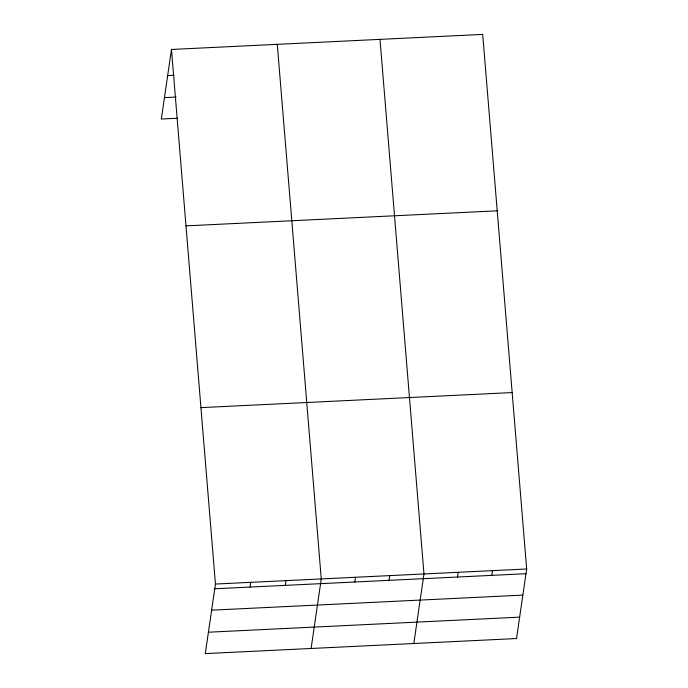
<?xml version="1.0" encoding="UTF-8"?>
<svg xmlns="http://www.w3.org/2000/svg" width="688" height="688" viewBox="0 0 688 688"><rect width="100%" height="100%" fill="white"/><g stroke="black" fill="none" stroke-linecap="round" stroke-linejoin="round"><path stroke-width="1.03" d="M171.475 49.459L215.447 584.043L205.299 653.6L516.525 638.541L526.673 568.985L482.701 34.4L171.475 49.459L161.327 119.015L177.358 118.241M250.028 587.07L250.716 582.332M285.305 585.368L285.993 580.629M311.114 648.483L321.262 578.918L277.29 44.342M354.81 582.005L355.498 577.266M389.047 580.345L389.735 575.607M413.823 643.512L423.971 573.947L380 39.371M457.511 577.034L458.199 572.296M491.748 575.374L492.436 570.636M167.666 75.585L174.073 75.276M164.449 97.627L176.205 97.06M185.984 225.87L497.209 210.812M200.939 407.631L512.164 392.573M215.447 584.043L526.673 568.985M214.759 588.782L525.985 573.715M211.637 610.17L522.863 595.111M208.421 632.212L519.646 617.145"/></g></svg>
